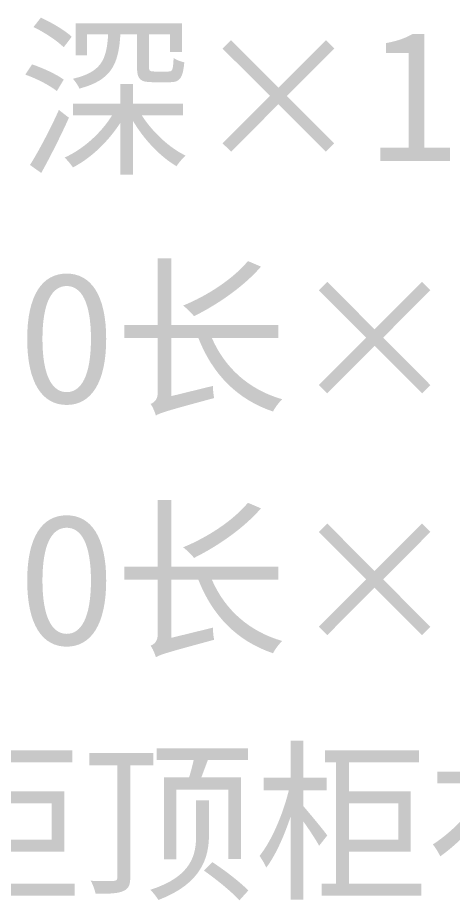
# Model space of a CAD drawing. Header units: millimetres. Extents: x -4600 to 229000, y -4300 to 19460.
# Drawn here: x 100100 to 100820, y 12972 to 14432 of the extents above; entities that cross this region are included whole.
import ezdxf

# ---------------------------------------------------------------- set-up
doc = ezdxf.new("R2010")
doc.units = ezdxf.units.MM
doc.header["$LTSCALE"] = 100
doc.layers.add('A-NOTE', color=7, linetype='Continuous', lineweight=18)

# ---------------------------------------------------------------- blocks, each defined once
blk = doc.blocks.new('A03_SHEET')
at = {"layer": 'A-NOTE'}
h = blk.add_hatch(color=256, dxfattribs=at)
edge = h.paths.add_edge_path()
edge.add_spline(control_points=[(20126.1, 14416.7), (20144.1, 14408.2), (20165.6, 14393.8), (20176.2, 14383.2)], knot_values=[0, 0, 0, 0, 1, 1, 1, 1], degree=3, periodic=0)
edge.add_line((20176.2, 14383.2), (20189.4, 14400.7))
edge.add_spline(control_points=[(20189.4, 14400.7), (20178.5, 14411), (20156.2, 14424.2), (20138.4, 14432.2)], knot_values=[0, 0, 0, 0, 1, 1, 1, 1], degree=3, periodic=0)
edge.add_line((20138.4, 14432.2), (20126.1, 14416.7))
h = blk.add_hatch(color=256, dxfattribs=at)
edge = h.paths.add_edge_path()
edge.add_line((20195.7, 14423), (20195.7, 14370))
edge.add_line((20195.7, 14370), (20214.9, 14370))
edge.add_line((20214.9, 14370), (20214.9, 14404.7))
edge.add_line((20214.9, 14404.7), (20249.6, 14404.7))
edge.add_spline(control_points=[(20249.6, 14404.7), (20247.3, 14362.3), (20238.1, 14342), (20191.4, 14331.1)], knot_values=[0, 0, 0, 0, 1, 1, 1, 1], degree=3, periodic=0)
edge.add_spline(control_points=[(20191.4, 14331.1), (20194.9, 14327.1), (20200.3, 14319.6), (20202, 14314.8)], knot_values=[0, 0, 0, 0, 1, 1, 1, 1], degree=3, periodic=0)
edge.add_spline(control_points=[(20202, 14314.8), (20255.3, 14328.8), (20266.8, 14354.9), (20269.9, 14404.7)], knot_values=[0, 0, 0, 0, 1, 1, 1, 1], degree=3, periodic=0)
edge.add_line((20269.9, 14404.7), (20297.4, 14404.7))
edge.add_line((20297.4, 14404.7), (20297.4, 14350.3))
edge.add_spline(control_points=[(20297.4, 14350.3), (20297.4, 14330.5), (20302.3, 14325.4), (20323.2, 14325.4), (20326.9, 14325.4), (20347.8, 14325.4), (20352.4, 14325.4), (20367.9, 14325.4), (20373.3, 14331.9), (20375.6, 14358.3)], knot_values=[0, 0, 0, 0, 1, 1, 1, 2, 2, 2, 3, 3, 3, 3], degree=3, periodic=0)
edge.add_spline(control_points=[(20375.6, 14358.3), (20369.9, 14359.7), (20361.9, 14362.3), (20357.9, 14365.5)], knot_values=[0, 0, 0, 0, 1, 1, 1, 1], degree=3, periodic=0)
edge.add_spline(control_points=[(20357.9, 14365.5), (20357, 14346), (20355.9, 14343.1), (20349.8, 14343.1), (20345.6, 14343.1), (20328.9, 14343.1), (20325.8, 14343.1), (20318.3, 14343.1), (20317.2, 14344.3), (20317.2, 14350.6)], knot_values=[0, 0, 0, 0, 1, 1, 1, 2, 2, 2, 3, 3, 3, 3], degree=3, periodic=0)
edge.add_line((20317.2, 14350.6), (20317.2, 14404.7))
edge.add_line((20317.2, 14404.7), (20351.9, 14404.7))
edge.add_line((20351.9, 14404.7), (20351.9, 14375.2))
edge.add_line((20351.9, 14375.2), (20371.6, 14375.2))
edge.add_line((20371.6, 14375.2), (20371.6, 14423))
edge.add_line((20371.6, 14423), (20195.7, 14423))
h = blk.add_hatch(color=256, dxfattribs=at)
edge = h.paths.add_edge_path()
edge.add_line((20699.7, 14195), (20814.8, 14195))
edge.add_line((20814.8, 14195), (20814.8, 14216.8))
edge.add_line((20814.8, 14216.8), (20772.7, 14216.8))
edge.add_line((20772.7, 14216.8), (20772.7, 14405))
edge.add_line((20772.7, 14405), (20752.7, 14405))
edge.add_spline(control_points=[(20752.7, 14405), (20741.2, 14398.4), (20727.7, 14393.5), (20709.1, 14390.1)], knot_values=[0, 0, 0, 0, 1, 1, 1, 1], degree=3, periodic=0)
edge.add_line((20709.1, 14390.1), (20709.1, 14373.5))
edge.add_line((20709.1, 14373.5), (20746.6, 14373.5))
edge.add_line((20746.6, 14373.5), (20746.6, 14216.8))
edge.add_line((20746.6, 14216.8), (20699.7, 14216.8))
edge.add_line((20699.7, 14216.8), (20699.7, 14195))
for points in [[(20609.7, 14210.5), (20623.5, 14224.2), (20545.2, 14302.7), (20623.5, 14381.2), (20609.7, 14395), (20531.2, 14316.5), (20453, 14395), (20438.9, 14380.9), (20517.4, 14302.7), (20438.9, 14224.2), (20453, 14210.5), (20531.2, 14289), (20609.7, 14210.5)], [(20768.7, 13810.5), (20782.5, 13824.2), (20704.2, 13902.7), (20782.5, 13981.2), (20768.7, 13995), (20690.2, 13916.5), (20612, 13995), (20598, 13980.9), (20676.5, 13902.7), (20598, 13824.2), (20612, 13810.5), (20690.2, 13889), (20768.7, 13810.5)], [(20768.7, 13410.5), (20782.5, 13424.2), (20704.2, 13502.7), (20782.5, 13581.2), (20768.7, 13595), (20690.2, 13516.5), (20612, 13595), (20598, 13580.9), (20676.5, 13502.7), (20598, 13424.2), (20612, 13410.5), (20690.2, 13489), (20768.7, 13410.5)]]:
    blk.add_hatch(color=256, dxfattribs=at).paths.add_polyline_path(points)
h = blk.add_hatch(color=256, dxfattribs=at)
edge = h.paths.add_edge_path()
edge.add_spline(control_points=[(20112.6, 14338), (20131.3, 14331.4), (20153.6, 14319.9), (20164.8, 14310.7)], knot_values=[0, 0, 0, 0, 1, 1, 1, 1], degree=3, periodic=0)
edge.add_line((20164.8, 14310.7), (20176.2, 14329.7))
edge.add_spline(control_points=[(20176.2, 14329.7), (20164.8, 14338.2), (20142.1, 14348.8), (20123.8, 14354.9)], knot_values=[0, 0, 0, 0, 1, 1, 1, 1], degree=3, periodic=0)
edge.add_line((20123.8, 14354.9), (20112.6, 14338))
h = blk.add_hatch(color=256, dxfattribs=at)
edge = h.paths.add_edge_path()
edge.add_line((20269.6, 14322.5), (20269.6, 14290.1))
edge.add_line((20269.6, 14290.1), (20191.4, 14290.1))
edge.add_line((20191.4, 14290.1), (20191.4, 14270.6))
edge.add_line((20191.4, 14270.6), (20256.2, 14270.6))
edge.add_spline(control_points=[(20256.2, 14270.6), (20237.8, 14240.8), (20207.7, 14214.2), (20177.7, 14200.7)], knot_values=[0, 0, 0, 0, 1, 1, 1, 1], degree=3, periodic=0)
edge.add_spline(control_points=[(20177.7, 14200.7), (20182, 14196.7), (20188, 14189.3), (20191.4, 14184.4)], knot_values=[0, 0, 0, 0, 1, 1, 1, 1], degree=3, periodic=0)
edge.add_spline(control_points=[(20191.4, 14184.4), (20220.6, 14199.3), (20249.6, 14226.8), (20269.6, 14258)], knot_values=[0, 0, 0, 0, 1, 1, 1, 1], degree=3, periodic=0)
edge.add_line((20269.6, 14258), (20269.6, 14172.4))
edge.add_line((20269.6, 14172.4), (20290.8, 14172.4))
edge.add_line((20290.8, 14172.4), (20290.8, 14261.2))
edge.add_spline(control_points=[(20290.8, 14261.2), (20308.9, 14230.5), (20336.4, 14201.6), (20362.7, 14186.4)], knot_values=[0, 0, 0, 0, 1, 1, 1, 1], degree=3, periodic=0)
edge.add_spline(control_points=[(20362.7, 14186.4), (20366.2, 14191.8), (20372.8, 14199.9), (20377.9, 14203.9)], knot_values=[0, 0, 0, 0, 1, 1, 1, 1], degree=3, periodic=0)
edge.add_spline(control_points=[(20377.9, 14203.9), (20351, 14216.5), (20322.6, 14243.4), (20305.2, 14270.6)], knot_values=[0, 0, 0, 0, 1, 1, 1, 1], degree=3, periodic=0)
edge.add_line((20305.2, 14270.6), (20373.6, 14270.6))
edge.add_line((20373.6, 14270.6), (20373.6, 14290.1))
edge.add_line((20373.6, 14290.1), (20290.8, 14290.1))
edge.add_line((20290.8, 14290.1), (20290.8, 14322.5))
edge.add_line((20290.8, 14322.5), (20269.6, 14322.5))
h = blk.add_hatch(color=256, dxfattribs=at)
edge = h.paths.add_edge_path()
edge.add_line((20120.4, 14188.4), (20139, 14175.2))
edge.add_spline(control_points=[(20139, 14175.2), (20153.9, 14201.9), (20171.4, 14236.8), (20184.8, 14266.6)], knot_values=[0, 0, 0, 0, 1, 1, 1, 1], degree=3, periodic=0)
edge.add_line((20184.8, 14266.6), (20168.2, 14279.5))
edge.add_spline(control_points=[(20168.2, 14279.5), (20153.9, 14247.4), (20134.1, 14210.2), (20120.4, 14188.4)], knot_values=[0, 0, 0, 0, 1, 1, 1, 1], degree=3, periodic=0)
h = blk.add_hatch(color=256, dxfattribs=at)
edge = h.paths.add_edge_path()
edge.add_line((20276.5, 13923.6), (20276.5, 13902.1))
edge.add_line((20276.5, 13902.1), (20331.5, 13902.1))
edge.add_line((20331.5, 13902.1), (20331.5, 13810.8))
edge.add_spline(control_points=[(20331.5, 13810.8), (20331.5, 13799.3), (20324.9, 13795), (20319.8, 13793)], knot_values=[0, 0, 0, 0, 1, 1, 1, 1], degree=3, periodic=0)
edge.add_spline(control_points=[(20319.8, 13793), (20323.2, 13788.4), (20327.2, 13779), (20328.6, 13773.8)], knot_values=[0, 0, 0, 0, 1, 1, 1, 1], degree=3, periodic=0)
edge.add_spline(control_points=[(20328.6, 13773.8), (20335.5, 13778.1), (20346.4, 13781.5), (20424.9, 13802.7)], knot_values=[0, 0, 0, 0, 1, 1, 1, 1], degree=3, periodic=0)
edge.add_spline(control_points=[(20424.9, 13802.7), (20423.8, 13807.3), (20422.9, 13816.5), (20422.9, 13822.8)], knot_values=[0, 0, 0, 0, 1, 1, 1, 1], degree=3, periodic=0)
edge.add_line((20422.9, 13822.8), (20353.9, 13805.9))
edge.add_line((20353.9, 13805.9), (20353.9, 13902.1))
edge.add_line((20353.9, 13902.1), (20398.8, 13902.1))
edge.add_spline(control_points=[(20398.8, 13902.1), (20422, 13842.8), (20462.7, 13800.4), (20522.3, 13780.4)], knot_values=[0, 0, 0, 0, 1, 1, 1, 1], degree=3, periodic=0)
edge.add_spline(control_points=[(20522.3, 13780.4), (20525.5, 13787), (20532.3, 13795.9), (20537.5, 13800.7)], knot_values=[0, 0, 0, 0, 1, 1, 1, 1], degree=3, periodic=0)
edge.add_spline(control_points=[(20537.5, 13800.7), (20482.5, 13816.5), (20442.4, 13852.9), (20421.2, 13902.1)], knot_values=[0, 0, 0, 0, 1, 1, 1, 1], degree=3, periodic=0)
edge.add_line((20421.2, 13902.1), (20530.9, 13902.1))
edge.add_line((20530.9, 13902.1), (20530.9, 13923.6))
edge.add_line((20530.9, 13923.6), (20353.9, 13923.6))
edge.add_line((20353.9, 13923.6), (20353.9, 14034.2))
edge.add_line((20353.9, 14034.2), (20331.5, 14034.2))
edge.add_line((20331.5, 14034.2), (20331.5, 13923.6))
edge.add_line((20331.5, 13923.6), (20276.5, 13923.6))
edge = h.paths.add_edge_path(flags=0)
edge.add_spline(control_points=[(20480.8, 14029.4), (20455.9, 13999.6), (20414, 13972.3), (20373.6, 13955.7)], knot_values=[0, 0, 0, 0, 1, 1, 1, 1], degree=3, periodic=0)
edge.add_spline(control_points=[(20373.6, 13955.7), (20379.1, 13951.7), (20387.7, 13943.1), (20391.7, 13938.2)], knot_values=[0, 0, 0, 0, 1, 1, 1, 1], degree=3, periodic=0)
edge.add_spline(control_points=[(20391.7, 13938.2), (20430.4, 13957.4), (20473.9, 13987.2), (20502.3, 14020.2)], knot_values=[0, 0, 0, 0, 1, 1, 1, 1], degree=3, periodic=0)
edge.add_line((20502.3, 14020.2), (20480.8, 14029.4))
h = blk.add_hatch(color=256, dxfattribs=at)
edge = h.paths.add_edge_path()
edge.add_spline(control_points=[(20181.1, 13791.3), (20220.9, 13791.3), (20246.4, 13827.4), (20246.4, 13900.7), (20246.4, 13973.5), (20220.9, 14008.7), (20181.1, 14008.7), (20141, 14008.7), (20115.8, 13973.5), (20115.8, 13900.7), (20115.8, 13827.4), (20141, 13791.3), (20181.1, 13791.3)], knot_values=[0, 0, 0, 0, 1, 1, 1, 2, 2, 2, 3, 3, 3, 4, 4, 4, 4], degree=3, periodic=0)
edge = h.paths.add_edge_path(flags=0)
edge.add_spline(control_points=[(20181.1, 13812.5), (20157.3, 13812.5), (20141, 13839.1), (20141, 13900.7), (20141, 13962), (20157.3, 13988.1), (20181.1, 13988.1), (20204.9, 13988.1), (20221.2, 13962), (20221.2, 13900.7), (20221.2, 13839.1), (20204.9, 13812.5), (20181.1, 13812.5)], knot_values=[0, 0, 0, 0, 1, 1, 1, 2, 2, 2, 3, 3, 3, 4, 4, 4, 4], degree=3, periodic=0)
h = blk.add_hatch(color=256, dxfattribs=at)
edge = h.paths.add_edge_path()
edge.add_line((20276.5, 13523.6), (20276.5, 13502.1))
edge.add_line((20276.5, 13502.1), (20331.5, 13502.1))
edge.add_line((20331.5, 13502.1), (20331.5, 13410.8))
edge.add_spline(control_points=[(20331.5, 13410.8), (20331.5, 13399.3), (20324.9, 13395), (20319.8, 13393)], knot_values=[0, 0, 0, 0, 1, 1, 1, 1], degree=3, periodic=0)
edge.add_spline(control_points=[(20319.8, 13393), (20323.2, 13388.4), (20327.2, 13379), (20328.6, 13373.8)], knot_values=[0, 0, 0, 0, 1, 1, 1, 1], degree=3, periodic=0)
edge.add_spline(control_points=[(20328.6, 13373.8), (20335.5, 13378.1), (20346.4, 13381.5), (20424.9, 13402.7)], knot_values=[0, 0, 0, 0, 1, 1, 1, 1], degree=3, periodic=0)
edge.add_spline(control_points=[(20424.9, 13402.7), (20423.8, 13407.3), (20422.9, 13416.5), (20422.9, 13422.8)], knot_values=[0, 0, 0, 0, 1, 1, 1, 1], degree=3, periodic=0)
edge.add_line((20422.9, 13422.8), (20353.9, 13405.9))
edge.add_line((20353.9, 13405.9), (20353.9, 13502.1))
edge.add_line((20353.9, 13502.1), (20398.8, 13502.1))
edge.add_spline(control_points=[(20398.8, 13502.1), (20422, 13442.8), (20462.7, 13400.4), (20522.3, 13380.4)], knot_values=[0, 0, 0, 0, 1, 1, 1, 1], degree=3, periodic=0)
edge.add_spline(control_points=[(20522.3, 13380.4), (20525.5, 13387), (20532.3, 13395.9), (20537.5, 13400.7)], knot_values=[0, 0, 0, 0, 1, 1, 1, 1], degree=3, periodic=0)
edge.add_spline(control_points=[(20537.5, 13400.7), (20482.5, 13416.5), (20442.4, 13452.9), (20421.2, 13502.1)], knot_values=[0, 0, 0, 0, 1, 1, 1, 1], degree=3, periodic=0)
edge.add_line((20421.2, 13502.1), (20530.9, 13502.1))
edge.add_line((20530.9, 13502.1), (20530.9, 13523.6))
edge.add_line((20530.9, 13523.6), (20353.9, 13523.6))
edge.add_line((20353.9, 13523.6), (20353.9, 13634.2))
edge.add_line((20353.9, 13634.2), (20331.5, 13634.2))
edge.add_line((20331.5, 13634.2), (20331.5, 13523.6))
edge.add_line((20331.5, 13523.6), (20276.5, 13523.6))
edge = h.paths.add_edge_path(flags=0)
edge.add_spline(control_points=[(20480.8, 13629.4), (20455.9, 13599.6), (20414, 13572.3), (20373.6, 13555.7)], knot_values=[0, 0, 0, 0, 1, 1, 1, 1], degree=3, periodic=0)
edge.add_spline(control_points=[(20373.6, 13555.7), (20379.1, 13551.7), (20387.7, 13543.1), (20391.7, 13538.2)], knot_values=[0, 0, 0, 0, 1, 1, 1, 1], degree=3, periodic=0)
edge.add_spline(control_points=[(20391.7, 13538.2), (20430.4, 13557.4), (20473.9, 13587.2), (20502.3, 13620.2)], knot_values=[0, 0, 0, 0, 1, 1, 1, 1], degree=3, periodic=0)
edge.add_line((20502.3, 13620.2), (20480.8, 13629.4))
h = blk.add_hatch(color=256, dxfattribs=at)
edge = h.paths.add_edge_path()
edge.add_spline(control_points=[(20181.1, 13391.3), (20220.9, 13391.3), (20246.4, 13427.4), (20246.4, 13500.7), (20246.4, 13573.5), (20220.9, 13608.7), (20181.1, 13608.7), (20141, 13608.7), (20115.8, 13573.5), (20115.8, 13500.7), (20115.8, 13427.4), (20141, 13391.3), (20181.1, 13391.3)], knot_values=[0, 0, 0, 0, 1, 1, 1, 2, 2, 2, 3, 3, 3, 4, 4, 4, 4], degree=3, periodic=0)
edge = h.paths.add_edge_path(flags=0)
edge.add_spline(control_points=[(20181.1, 13412.5), (20157.3, 13412.5), (20141, 13439.1), (20141, 13500.7), (20141, 13562), (20157.3, 13588.1), (20181.1, 13588.1), (20204.9, 13588.1), (20221.2, 13562), (20221.2, 13500.7), (20221.2, 13439.1), (20204.9, 13412.5), (20181.1, 13412.5)], knot_values=[0, 0, 0, 0, 1, 1, 1, 2, 2, 2, 3, 3, 3, 4, 4, 4, 4], degree=3, periodic=0)
h = blk.add_hatch(color=256, dxfattribs=at)
edge = h.paths.add_edge_path()
edge.add_line((20551.3, 13235.7), (20551.3, 13174.3))
edge.add_line((20551.3, 13174.3), (20506.8, 13174.3))
edge.add_line((20506.8, 13174.3), (20506.8, 13153.7))
edge.add_line((20506.8, 13153.7), (20548.4, 13153.7))
edge.add_spline(control_points=[(20548.4, 13153.7), (20538.9, 13114.2), (20519.5, 13069.2), (20500, 13045.1)], knot_values=[0, 0, 0, 0, 1, 1, 1, 1], degree=3, periodic=0)
edge.add_spline(control_points=[(20500, 13045.1), (20503.4, 13040), (20508.9, 13031.4), (20511.1, 13025.7)], knot_values=[0, 0, 0, 0, 1, 1, 1, 1], degree=3, periodic=0)
edge.add_spline(control_points=[(20511.1, 13025.7), (20526, 13045.1), (20540.4, 13077.2), (20551.3, 13109.9)], knot_values=[0, 0, 0, 0, 1, 1, 1, 1], degree=3, periodic=0)
edge.add_line((20551.3, 13109.9), (20551.3, 12972.4))
edge.add_line((20551.3, 12972.4), (20572.2, 12972.4))
edge.add_line((20572.2, 12972.4), (20572.2, 13102.4))
edge.add_spline(control_points=[(20572.2, 13102.4), (20582.2, 13088.4), (20593.7, 13070.9), (20598.5, 13061.8)], knot_values=[0, 0, 0, 0, 1, 1, 1, 1], degree=3, periodic=0)
edge.add_line((20598.5, 13061.8), (20612, 13078.9))
edge.add_spline(control_points=[(20612, 13078.9), (20606.3, 13087), (20581.3, 13117.3), (20572.2, 13127.6)], knot_values=[0, 0, 0, 0, 1, 1, 1, 1], degree=3, periodic=0)
edge.add_line((20572.2, 13127.6), (20572.2, 13153.7))
edge.add_line((20572.2, 13153.7), (20611.1, 13153.7))
edge.add_line((20611.1, 13153.7), (20611.1, 13174.3))
edge.add_line((20611.1, 13174.3), (20572.2, 13174.3))
edge.add_line((20572.2, 13174.3), (20572.2, 13235.7))
edge.add_line((20572.2, 13235.7), (20551.3, 13235.7))
h = blk.add_hatch(color=256, dxfattribs=at)
h.paths.add_polyline_path([(20029.8, 12999.3), (20029.8, 12979.5), (20194.3, 12979.5), (20194.3, 12999.3), (20075.1, 12999.3), (20075.1, 13052), (20177.1, 13052), (20177.1, 13152), (20075.1, 13152), (20075.1, 13200.1), (20190.6, 13200.1), (20190.6, 13219.9), (20035, 13219.9), (20035, 13200.1), (20053.6, 13200.1), (20053.6, 12999.3), (20029.8, 12999.3)])
h.paths.add_polyline_path([(20075.1, 13132.2), (20156.2, 13132.2), (20156.2, 13071.8), (20075.1, 13071.8), (20075.1, 13132.2)], flags=0)
h = blk.add_hatch(color=256, dxfattribs=at)
edge = h.paths.add_edge_path()
edge.add_line((20341.8, 13174.9), (20341.8, 13039.4))
edge.add_line((20341.8, 13039.4), (20362.2, 13039.4))
edge.add_line((20362.2, 13039.4), (20362.2, 13154.6))
edge.add_line((20362.2, 13154.6), (20448.4, 13154.6))
edge.add_line((20448.4, 13154.6), (20448.4, 13040))
edge.add_line((20448.4, 13040), (20469.3, 13040))
edge.add_line((20469.3, 13040), (20469.3, 13174.9))
edge.add_line((20469.3, 13174.9), (20403.7, 13174.9))
edge.add_line((20403.7, 13174.9), (20414.6, 13203.9))
edge.add_line((20414.6, 13203.9), (20480.8, 13203.9))
edge.add_line((20480.8, 13203.9), (20480.8, 13223))
edge.add_line((20480.8, 13223), (20330.1, 13223))
edge.add_line((20330.1, 13223), (20330.1, 13203.9))
edge.add_line((20330.1, 13203.9), (20391.1, 13203.9))
edge.add_spline(control_points=[(20391.1, 13203.9), (20389.1, 13194.4), (20386.2, 13183.8), (20383.4, 13174.9)], knot_values=[0, 0, 0, 0, 1, 1, 1, 1], degree=3, periodic=0)
edge.add_line((20383.4, 13174.9), (20341.8, 13174.9))
edge = h.paths.add_edge_path(flags=0)
edge.add_line((20395.1, 13137.1), (20395.1, 13079.5))
edge.add_spline(control_points=[(20395.1, 13079.5), (20395.1, 13049.7), (20390.2, 13011.6), (20319.5, 12989)], knot_values=[0, 0, 0, 0, 1, 1, 1, 1], degree=3, periodic=0)
edge.add_spline(control_points=[(20319.5, 12989), (20323.8, 12984.4), (20330.1, 12977), (20332.7, 12972.1)], knot_values=[0, 0, 0, 0, 1, 1, 1, 1], degree=3, periodic=0)
edge.add_spline(control_points=[(20332.7, 12972.1), (20404.6, 12999.3), (20416.3, 13043.1), (20416.3, 13079.2)], knot_values=[0, 0, 0, 0, 1, 1, 1, 1], degree=3, periodic=0)
edge.add_line((20416.3, 13079.2), (20416.3, 13137.1))
edge.add_line((20416.3, 13137.1), (20395.1, 13137.1))
h = blk.add_hatch(color=256, dxfattribs=at)
h.paths.add_polyline_path([(20602.8, 12999.3), (20602.8, 12979.5), (20767.3, 12979.5), (20767.3, 12999.3), (20648.1, 12999.3), (20648.1, 13052), (20750.1, 13052), (20750.1, 13152), (20648.1, 13152), (20648.1, 13200.1), (20763.5, 13200.1), (20763.5, 13219.9), (20608, 13219.9), (20608, 13200.1), (20626.6, 13200.1), (20626.6, 12999.3), (20602.8, 12999.3)])
h.paths.add_polyline_path([(20648.1, 13132.2), (20729.2, 13132.2), (20729.2, 13071.8), (20648.1, 13071.8), (20648.1, 13132.2)], flags=0)
h = blk.add_hatch(color=256, dxfattribs=at)
edge = h.paths.add_edge_path()
edge.add_line((20218.3, 13215.3), (20218.3, 13195))
edge.add_line((20218.3, 13195), (20264.8, 13195))
edge.add_line((20264.8, 13195), (20264.8, 13009.6))
edge.add_spline(control_points=[(20264.8, 13009.6), (20264.8, 13005), (20263.3, 13003.9), (20258.5, 13003.6), (20253.9, 13003.3), (20238.4, 13003.3), (20220.9, 13003.9)], knot_values=[0, 0, 0, 0, 1, 1, 1, 2, 2, 2, 2], degree=3, periodic=0)
edge.add_spline(control_points=[(20220.9, 13003.9), (20224.4, 12997.9), (20227.8, 12988.1), (20228.9, 12982.4)], knot_values=[0, 0, 0, 0, 1, 1, 1, 1], degree=3, periodic=0)
edge.add_spline(control_points=[(20228.9, 12982.4), (20251.9, 12982.1), (20265.9, 12983), (20274.2, 12986.7)], knot_values=[0, 0, 0, 0, 1, 1, 1, 1], degree=3, periodic=0)
edge.add_spline(control_points=[(20274.2, 12986.7), (20283.1, 12990.1), (20286.2, 12996.4), (20286.2, 13009.6)], knot_values=[0, 0, 0, 0, 1, 1, 1, 1], degree=3, periodic=0)
edge.add_line((20286.2, 13009.6), (20286.2, 13195))
edge.add_line((20286.2, 13195), (20324.6, 13195))
edge.add_line((20324.6, 13195), (20324.6, 13215.3))
edge.add_line((20324.6, 13215.3), (20218.3, 13215.3))
h = blk.add_hatch(color=256, dxfattribs=at)
edge = h.paths.add_edge_path()
edge.add_line((20793.9, 13184.7), (20793.9, 13164.9))
edge.add_line((20793.9, 13164.9), (20879.3, 13164.9))
edge.add_spline(control_points=[(20879.3, 13164.9), (20858.4, 13125.6), (20820.8, 13086.1), (20786.5, 13064)], knot_values=[0, 0, 0, 0, 1, 1, 1, 1], degree=3, periodic=0)
edge.add_spline(control_points=[(20786.5, 13064), (20790.2, 13060), (20796.2, 13050), (20798.8, 13044.3)], knot_values=[0, 0, 0, 0, 1, 1, 1, 1], degree=3, periodic=0)
edge.add_spline(control_points=[(20798.8, 13044.3), (20813.7, 13054.9), (20829.4, 13068.6), (20844.3, 13084.4)], knot_values=[0, 0, 0, 0, 1, 1, 1, 1], degree=3, periodic=0)
edge.add_line((20844.3, 13084.4), (20844.3, 12972.4))
edge.add_line((20844.3, 12972.4), (20865.8, 12972.4))
edge.add_line((20865.8, 12972.4), (20865.8, 13090.7))
edge.add_spline(control_points=[(20865.8, 13090.7), (20880.7, 13074.6), (20900.5, 13052), (20908.8, 13040.6)], knot_values=[0, 0, 0, 0, 1, 1, 1, 1], degree=3, periodic=0)
edge.add_line((20908.8, 13040.6), (20922, 13057.2))
edge.add_line((20922, 13057.2), (20894.8, 13085.5))
edge.add_spline(control_points=[(20894.8, 13085.5), (20904.8, 13094.4), (20916.5, 13106.4), (20927.1, 13117)], knot_values=[0, 0, 0, 0, 1, 1, 1, 1], degree=3, periodic=0)
edge.add_line((20927.1, 13117), (20910.5, 13130.5))
edge.add_spline(control_points=[(20910.5, 13130.5), (20903.9, 13120.8), (20893, 13107.6), (20883.3, 13097)], knot_values=[0, 0, 0, 0, 1, 1, 1, 1], degree=3, periodic=0)
edge.add_line((20883.3, 13097), (20868.1, 13111.9))
edge.add_spline(control_points=[(20868.1, 13111.9), (20883.9, 13132.2), (20897.6, 13154.6), (20907.7, 13176.9)], knot_values=[0, 0, 0, 0, 1, 1, 1, 1], degree=3, periodic=0)
edge.add_line((20907.7, 13176.9), (20895, 13185.5))
edge.add_line((20895, 13185.5), (20891, 13184.7))
edge.add_line((20891, 13184.7), (20793.9, 13184.7))
h = blk.add_hatch(color=256, dxfattribs=at)
edge = h.paths.add_edge_path()
edge.add_spline(control_points=[(20408, 13020.8), (20428.6, 13006.2), (20454.4, 12985.3), (20466.7, 12971.5)], knot_values=[0, 0, 0, 0, 1, 1, 1, 1], degree=3, periodic=0)
edge.add_line((20466.7, 12971.5), (20481.4, 12987.8))
edge.add_spline(control_points=[(20481.4, 12987.8), (20468.5, 13001.3), (20442.4, 13021.4), (20421.8, 13034.8)], knot_values=[0, 0, 0, 0, 1, 1, 1, 1], degree=3, periodic=0)
edge.add_line((20421.8, 13034.8), (20408, 13020.8))

msp = doc.modelspace()

# ---------------------------------------------------------------- block references
msp.add_blockref('A03_SHEET', (80000, 0))

doc.saveas('drawing.dxf')
